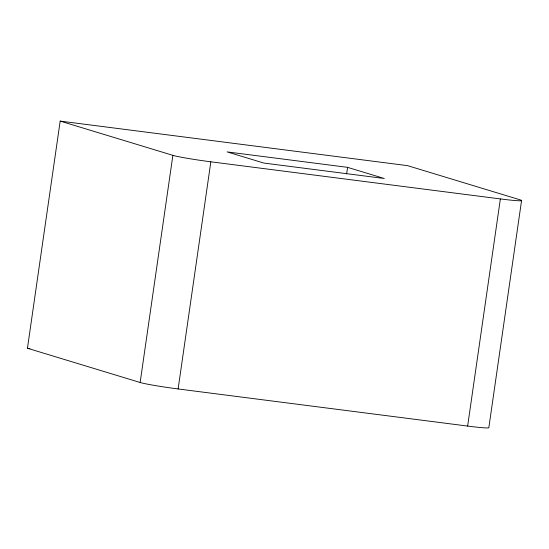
<?xml version="1.0" encoding="UTF-8"?>
<svg xmlns="http://www.w3.org/2000/svg" width="549" height="549" viewBox="0 0 549 549"><rect width="100%" height="100%" fill="white"/><g stroke="black" fill="none" stroke-linecap="round" stroke-linejoin="round"><path stroke-width="0.82" d="M521.55 200.666L488.816 427.808A30.634 1.496 8.2 0 1 467.638 426.072L178.116 388.953A30.634 1.496 8.2 0 1 140.146 382.495L27.45 348.251L60.184 121.103L407.605 165.654L520.301 199.898A30.634 1.496 8.2 0 1 500.365 198.923L210.843 161.804A30.634 1.496 8.2 0 1 172.88 155.346L60.184 121.103M140.146 382.495L172.88 155.346M178.116 388.953L210.843 161.804M346.625 173.951L347.579 167.349L227.135 151.901L263.829 163.053L384.273 178.494L347.579 167.349M467.638 426.072L500.365 198.923M27.45 348.251L29.955 348.574"/></g></svg>
